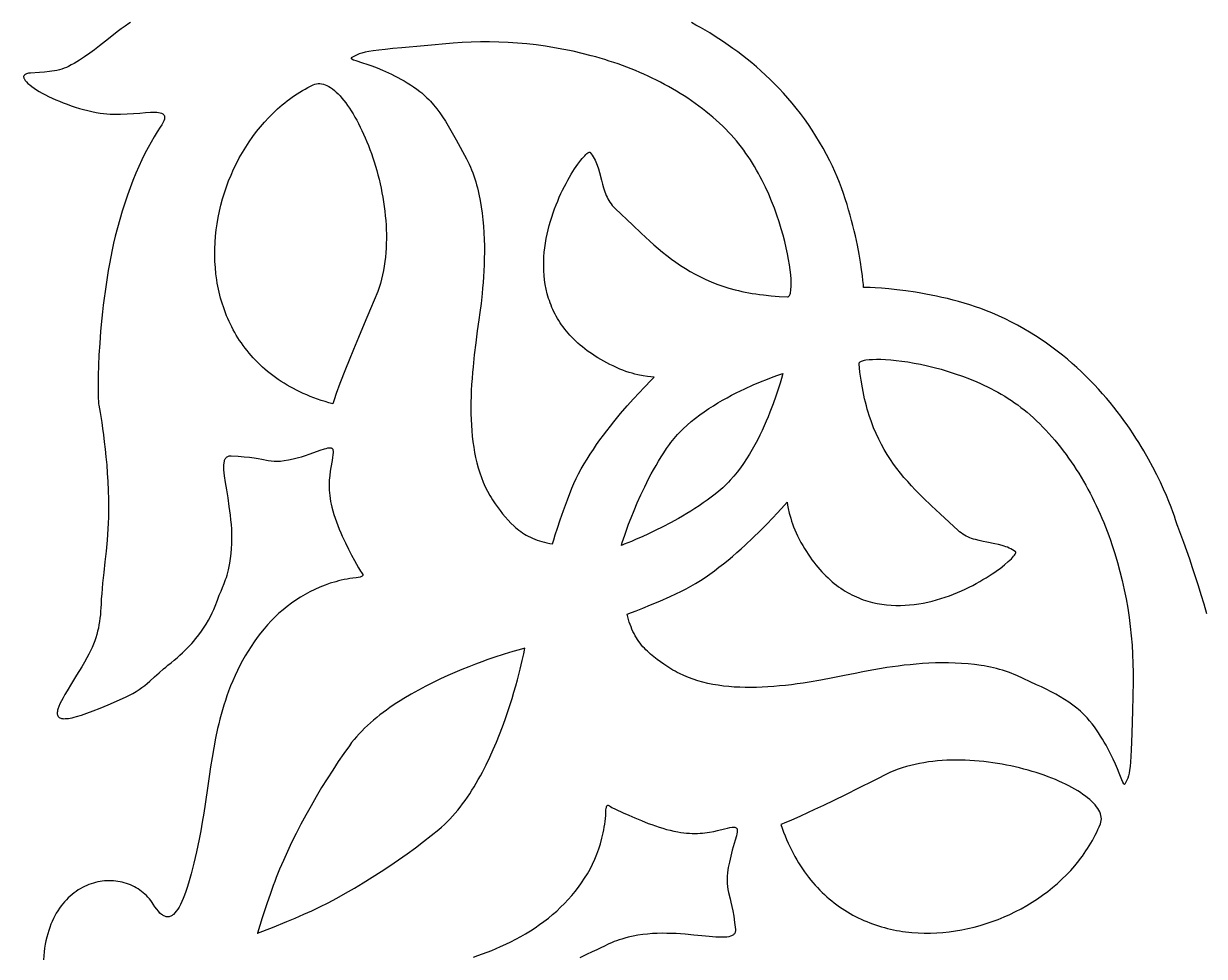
# Model space of a CAD drawing. Extents: x -592 to 638, y 287 to 852.
# Drawn here: x -540.4 to -464.8, y 349.4 to 409.1 of the extents above; entities that cross this region are included whole.
import ezdxf

# ---------------------------------------------------------------- set-up
doc = ezdxf.new("R2010")
doc.units = 0
doc.layers.add('COUCHE_1', color=18, linetype='CONTINUOUS')
doc.layers.add('LAYER_1', color=174, linetype='CONTINUOUS')

msp = doc.modelspace()

# ---------------------------------------------------------------- linework, layer by layer
at = {"layer": 'COUCHE_1'}
for points in [[(-519.374, 406.952), (-519.387, 406.938), (-519.388, 406.93), (-519.386, 406.922), (-519.369, 406.904), (-519.338, 406.885), (-519.236, 406.84), (-519.083, 406.785), (-518.645, 406.639), (-518.369, 406.546), (-518.06, 406.436), (-517.724, 406.31), (-517.365, 406.164), (-516.988, 405.998), (-516.794, 405.907), (-516.597, 405.81), (-516.398, 405.707), (-516.196, 405.598), (-515.994, 405.483), (-515.791, 405.361), (-515.588, 405.233), (-515.385, 405.098), (-515.184, 404.956), (-514.984, 404.807), (-514.866, 404.713), (-514.75, 404.615), (-514.637, 404.513), (-514.527, 404.407), (-514.418, 404.298), (-514.311, 404.185), (-514.105, 403.949), (-513.905, 403.701), (-513.713, 403.441), (-513.526, 403.172), (-513.345, 402.894), (-513.168, 402.608), (-512.996, 402.315), (-512.826, 402.018), (-512.659, 401.716), (-512.002, 400.489), (-511.914, 400.317), (-511.83, 400.143), (-511.749, 399.965), (-511.673, 399.783), (-511.602, 399.599), (-511.534, 399.412), (-511.469, 399.223), (-511.409, 399.031), (-511.352, 398.836), (-511.299, 398.64), (-511.25, 398.441), (-511.203, 398.241), (-511.121, 397.835), (-511.051, 397.424), (-510.993, 397.01), (-510.946, 396.593), (-510.909, 396.174), (-510.882, 395.756), (-510.865, 395.339), (-510.855, 394.925), (-510.854, 394.515), (-510.859, 394.111), (-510.87, 393.714), (-510.887, 393.324), (-510.908, 392.945), (-510.934, 392.576), (-510.963, 392.219), (-510.995, 391.876), (-511.064, 391.236), (-511.135, 390.666), (-511.202, 390.177), (-511.304, 389.485), (-511.407, 388.722), (-511.501, 387.955), (-511.58, 387.188), (-511.614, 386.806), (-511.644, 386.424), (-511.669, 386.044), (-511.689, 385.665), (-511.704, 385.288), (-511.712, 384.913), (-511.715, 384.541), (-511.712, 384.172), (-511.701, 383.807), (-511.684, 383.444), (-511.659, 383.086), (-511.626, 382.732), (-511.585, 382.383), (-511.536, 382.039), (-511.478, 381.7), (-511.411, 381.366), (-511.334, 381.039), (-511.248, 380.717), (-511.151, 380.403), (-511.044, 380.095), (-510.926, 379.795), (-510.797, 379.502), (-510.657, 379.217), (-510.504, 378.94), (-510.423, 378.805), (-510.339, 378.672), (-510.252, 378.541), (-510.162, 378.413), (-509.847, 377.985), (-509.684, 377.774), (-509.514, 377.567), (-509.337, 377.364), (-509.152, 377.169), (-508.956, 376.981), (-508.853, 376.89), (-508.748, 376.801), (-508.639, 376.716), (-508.527, 376.633), (-508.412, 376.553), (-508.292, 376.475), (-508.168, 376.402), (-508.04, 376.331), (-507.908, 376.264), (-507.771, 376.201), (-507.63, 376.141), (-507.483, 376.086), (-507.332, 376.035), (-507.175, 375.988), (-507.013, 375.946), (-506.845, 375.908), (-506.671, 375.875), (-506.491, 375.847), (-506.413, 376.114), (-506.316, 376.43), (-506.18, 376.855), (-506.006, 377.375), (-505.793, 377.981), (-505.541, 378.662), (-505.251, 379.406), (-505.121, 379.714), (-504.976, 380.025), (-504.819, 380.337), (-504.649, 380.65), (-504.469, 380.964), (-504.28, 381.276), (-504.082, 381.587), (-503.877, 381.896), (-503.666, 382.201), (-503.451, 382.503), (-503.232, 382.8), (-503.011, 383.091), (-502.789, 383.376), (-502.568, 383.654), (-502.13, 384.184), (-501.707, 384.677), (-501.31, 385.124), (-500.947, 385.521), (-500.628, 385.859), (-500.162, 386.338), (-499.99, 386.509), (-500.186, 386.529), (-500.408, 386.558), (-500.695, 386.605), (-501.03, 386.674), (-501.211, 386.717), (-501.399, 386.766), (-501.592, 386.822), (-501.788, 386.886), (-501.985, 386.958), (-502.182, 387.038), (-502.401, 387.134), (-502.613, 387.232), (-502.82, 387.333), (-503.021, 387.436), (-503.216, 387.54), (-503.405, 387.647), (-503.588, 387.756), (-503.766, 387.867), (-503.939, 387.98), (-504.106, 388.094), (-504.267, 388.211), (-504.423, 388.329), (-504.574, 388.448), (-504.72, 388.57), (-504.861, 388.693), (-504.996, 388.817), (-505.126, 388.944), (-505.252, 389.071), (-505.373, 389.2), (-505.488, 389.33), (-505.599, 389.462), (-505.706, 389.595), (-505.808, 389.729), (-505.905, 389.864), (-505.998, 390), (-506.086, 390.138), (-506.17, 390.276), (-506.25, 390.416), (-506.325, 390.556), (-506.397, 390.697), (-506.464, 390.839), (-506.527, 390.982), (-506.587, 391.125), (-506.642, 391.269), (-506.694, 391.414), (-506.742, 391.56), (-506.827, 391.852), (-506.897, 392.146), (-506.954, 392.441), (-506.998, 392.738), (-507.03, 393.034), (-507.049, 393.332), (-507.057, 393.628), (-507.054, 393.925), (-507.04, 394.22), (-507.017, 394.514), (-506.984, 394.806), (-506.943, 395.096), (-506.893, 395.383), (-506.835, 395.668), (-506.77, 395.949), (-506.699, 396.227), (-506.621, 396.5), (-506.537, 396.769), (-506.449, 397.033), (-506.356, 397.292), (-506.259, 397.545), (-506.158, 397.792), (-506.055, 398.033), (-505.949, 398.267), (-505.841, 398.494), (-505.732, 398.713), (-505.622, 398.924), (-505.512, 399.127), (-505.401, 399.321), (-505.292, 399.506), (-505.184, 399.681), (-505.078, 399.846), (-504.874, 400.146), (-504.683, 400.401), (-504.594, 400.511), (-504.51, 400.609), (-504.432, 400.694), (-504.36, 400.766), (-504.295, 400.825), (-504.236, 400.87), (-504.186, 400.901), (-504.143, 400.917), (-504.126, 400.919), (-504.11, 400.918), (-504.097, 400.913), (-504.086, 400.904), (-504.011, 400.813), (-503.942, 400.718), (-503.879, 400.62), (-503.82, 400.518), (-503.767, 400.413), (-503.717, 400.304), (-503.671, 400.194), (-503.629, 400.08), (-503.553, 399.847), (-503.484, 399.608), (-503.358, 399.118), (-503.294, 398.872), (-503.223, 398.628), (-503.143, 398.387), (-503.099, 398.269), (-503.051, 398.153), (-502.999, 398.039), (-502.942, 397.927), (-502.88, 397.818), (-502.814, 397.711), (-502.741, 397.608), (-502.662, 397.508), (-502.576, 397.411), (-502.484, 397.319), (-501.355, 396.245), (-500.809, 395.729), (-500.266, 395.23), (-499.994, 394.988), (-499.72, 394.752), (-499.443, 394.521), (-499.162, 394.297), (-498.877, 394.08), (-498.587, 393.869), (-498.29, 393.665), (-497.986, 393.469), (-497.675, 393.281), (-497.354, 393.102), (-497.024, 392.931), (-496.683, 392.769), (-496.33, 392.617), (-495.966, 392.474), (-495.588, 392.342), (-495.196, 392.22), (-494.788, 392.109), (-494.579, 392.057), (-494.366, 392.009), (-494.148, 391.963), (-493.926, 391.92), (-493.699, 391.88), (-493.469, 391.844), (-493.233, 391.81), (-492.993, 391.78), (-492.498, 391.728), (-491.982, 391.689), (-491.446, 391.664), (-491.413, 391.668), (-491.382, 391.682), (-491.353, 391.706), (-491.328, 391.739), (-491.304, 391.781), (-491.283, 391.833), (-491.265, 391.894), (-491.249, 391.963), (-491.236, 392.04), (-491.226, 392.126), (-491.213, 392.321), (-491.211, 392.546), (-491.221, 392.798), (-491.241, 393.077), (-491.273, 393.38), (-491.318, 393.705), (-491.374, 394.051), (-491.442, 394.416), (-491.523, 394.797), (-491.617, 395.193), (-491.724, 395.602), (-491.844, 396.022), (-491.978, 396.451), (-492.125, 396.888), (-492.286, 397.33), (-492.461, 397.776), (-492.651, 398.223), (-492.855, 398.671), (-493.074, 399.116), (-493.19, 399.338), (-493.309, 399.558), (-493.432, 399.777), (-493.558, 399.994), (-493.689, 400.21), (-493.824, 400.423), (-493.962, 400.634), (-494.104, 400.842), (-494.251, 401.047), (-494.401, 401.25), (-494.556, 401.449), (-494.715, 401.644), (-494.877, 401.836), (-495.044, 402.024), (-495.215, 402.208), (-495.391, 402.387), (-495.593, 402.585), (-495.8, 402.78), (-496.011, 402.97), (-496.225, 403.158), (-496.444, 403.341), (-496.666, 403.521), (-496.891, 403.697), (-497.12, 403.87), (-497.352, 404.039), (-497.587, 404.204), (-497.826, 404.366), (-498.068, 404.524), (-498.313, 404.678), (-498.561, 404.829), (-498.811, 404.976), (-499.065, 405.12), (-499.321, 405.26), (-499.58, 405.396), (-499.841, 405.529), (-500.105, 405.658), (-500.371, 405.784), (-500.639, 405.906), (-500.91, 406.025), (-501.183, 406.139), (-501.457, 406.251), (-501.734, 406.359), (-502.013, 406.463), (-502.293, 406.564), (-502.575, 406.661), (-502.859, 406.755), (-503.144, 406.845), (-503.43, 406.932), (-503.718, 407.015), (-504.007, 407.095), (-504.589, 407.243), (-505.175, 407.378), (-505.764, 407.5), (-506.356, 407.607), (-506.949, 407.7), (-507.545, 407.78), (-508.14, 407.846), (-508.736, 407.899), (-509.331, 407.938), (-509.925, 407.963), (-510.517, 407.975), (-511.106, 407.973), (-511.691, 407.958), (-512.273, 407.93), (-512.849, 407.888), (-514.715, 407.73), (-516.144, 407.603), (-516.716, 407.548), (-517.205, 407.498), (-517.619, 407.45), (-517.966, 407.404), (-518.255, 407.359), (-518.495, 407.313), (-518.694, 407.265), (-518.861, 407.213), (-519.004, 407.158), (-519.131, 407.096), (-519.251, 407.028)], [(-520.554, 384.813), (-520.807, 384.883), (-521.055, 384.956), (-521.298, 385.033), (-521.537, 385.115), (-521.771, 385.199), (-522.001, 385.288), (-522.225, 385.381), (-522.446, 385.477), (-522.661, 385.576), (-522.873, 385.679), (-523.079, 385.786), (-523.281, 385.895), (-523.479, 386.008), (-523.672, 386.125), (-523.861, 386.244), (-524.045, 386.367), (-524.225, 386.493), (-524.401, 386.621), (-524.572, 386.753), (-524.739, 386.887), (-524.901, 387.025), (-525.06, 387.165), (-525.213, 387.308), (-525.363, 387.453), (-525.509, 387.601), (-525.65, 387.752), (-525.787, 387.905), (-525.92, 388.06), (-526.049, 388.218), (-526.173, 388.377), (-526.294, 388.54), (-526.41, 388.704), (-526.523, 388.87), (-526.631, 389.039), (-526.736, 389.209), (-526.836, 389.381), (-526.932, 389.555), (-527.025, 389.731), (-527.113, 389.909), (-527.198, 390.088), (-527.279, 390.269), (-527.355, 390.452), (-527.428, 390.636), (-527.498, 390.821), (-527.563, 391.008), (-527.625, 391.196), (-527.682, 391.385), (-527.736, 391.575), (-527.787, 391.767), (-527.833, 391.959), (-527.876, 392.153), (-527.916, 392.347), (-527.951, 392.543), (-527.983, 392.739), (-528.037, 393.133), (-528.076, 393.53), (-528.101, 393.929), (-528.112, 394.33), (-528.11, 394.732), (-528.094, 395.134), (-528.064, 395.536), (-528.022, 395.938), (-527.966, 396.339), (-527.897, 396.738), (-527.816, 397.136), (-527.723, 397.532), (-527.617, 397.924), (-527.498, 398.313), (-527.368, 398.699), (-527.226, 399.08), (-527.072, 399.456), (-526.907, 399.827), (-526.731, 400.192), (-526.543, 400.552), (-526.344, 400.904), (-526.135, 401.249), (-525.914, 401.586), (-525.684, 401.916), (-525.443, 402.236), (-525.192, 402.547), (-524.931, 402.849), (-524.66, 403.141), (-524.379, 403.422), (-524.089, 403.692), (-523.94, 403.822), (-523.79, 403.95), (-523.636, 404.075), (-523.481, 404.196), (-523.323, 404.314), (-523.164, 404.43), (-523.002, 404.542), (-522.837, 404.65), (-522.671, 404.755), (-522.503, 404.857), (-522.332, 404.956), (-522.159, 405.05), (-521.984, 405.141), (-521.808, 405.229), (-521.706, 405.27), (-521.601, 405.298), (-521.494, 405.311), (-521.385, 405.312), (-521.274, 405.299), (-521.161, 405.273), (-521.046, 405.235), (-520.93, 405.185), (-520.813, 405.123), (-520.695, 405.049), (-520.576, 404.964), (-520.456, 404.868), (-520.335, 404.761), (-520.214, 404.644), (-520.093, 404.516), (-519.972, 404.379), (-519.851, 404.232), (-519.731, 404.076), (-519.611, 403.911), (-519.492, 403.737), (-519.373, 403.555), (-519.256, 403.365), (-519.14, 403.167), (-519.025, 402.962), (-518.912, 402.749), (-518.801, 402.53), (-518.692, 402.304), (-518.585, 402.071), (-518.48, 401.833), (-518.377, 401.589), (-518.278, 401.339), (-518.181, 401.084), (-518.087, 400.825), (-517.997, 400.561), (-517.91, 400.293), (-517.826, 400.02), (-517.747, 399.744), (-517.671, 399.465), (-517.599, 399.183), (-517.532, 398.898), (-517.469, 398.61), (-517.411, 398.32), (-517.357, 398.029), (-517.309, 397.735), (-517.266, 397.441), (-517.228, 397.145), (-517.196, 396.849), (-517.17, 396.552), (-517.149, 396.256), (-517.135, 395.959), (-517.126, 395.663), (-517.125, 395.367), (-517.13, 395.073), (-517.141, 394.78), (-517.16, 394.489), (-517.186, 394.2), (-517.219, 393.912), (-517.26, 393.628), (-517.309, 393.346), (-517.365, 393.067), (-517.43, 392.792), (-517.503, 392.521), (-517.584, 392.253), (-517.674, 391.99), (-518.142, 390.899), (-518.556, 389.921), (-518.921, 389.05), (-519.239, 388.281), (-519.513, 387.608), (-519.746, 387.024), (-520.105, 386.102), (-520.339, 385.467), (-520.476, 385.072), (-520.539, 384.87)], [(-469.848, 360.461), (-469.862, 360.446), (-469.869, 360.445), (-469.878, 360.447), (-469.896, 360.463), (-469.918, 360.492), (-469.969, 360.592), (-470.034, 360.741), (-470.206, 361.169), (-470.317, 361.438), (-470.446, 361.739), (-470.593, 362.066), (-470.761, 362.415), (-470.951, 362.781), (-471.054, 362.969), (-471.164, 363.16), (-471.279, 363.352), (-471.4, 363.546), (-471.528, 363.741), (-471.662, 363.936), (-471.803, 364.13), (-471.95, 364.324), (-472.105, 364.516), (-472.267, 364.706), (-472.368, 364.818), (-472.473, 364.927), (-472.582, 365.034), (-472.694, 365.138), (-472.81, 365.239), (-472.93, 365.338), (-473.178, 365.53), (-473.438, 365.713), (-473.709, 365.889), (-473.99, 366.058), (-474.279, 366.221), (-474.575, 366.38), (-474.878, 366.534), (-475.186, 366.684), (-475.498, 366.831), (-476.764, 367.409), (-476.941, 367.487), (-477.12, 367.56), (-477.303, 367.629), (-477.489, 367.693), (-477.677, 367.753), (-477.868, 367.809), (-478.061, 367.861), (-478.257, 367.91), (-478.454, 367.954), (-478.654, 367.994), (-478.855, 368.031), (-479.058, 368.065), (-479.468, 368.122), (-479.882, 368.166), (-480.3, 368.197), (-480.719, 368.218), (-481.139, 368.228), (-481.558, 368.228), (-481.975, 368.22), (-482.389, 368.203), (-482.798, 368.179), (-483.201, 368.148), (-483.597, 368.112), (-483.984, 368.07), (-484.362, 368.025), (-484.729, 367.976), (-485.083, 367.924), (-485.423, 367.871), (-486.058, 367.762), (-486.622, 367.655), (-487.106, 367.557), (-487.79, 367.412), (-488.545, 367.26), (-489.304, 367.119), (-490.065, 366.991), (-490.444, 366.933), (-490.823, 366.879), (-491.201, 366.83), (-491.578, 366.786), (-491.953, 366.748), (-492.327, 366.715), (-492.698, 366.689), (-493.066, 366.669), (-493.432, 366.657), (-493.794, 366.651), (-494.153, 366.653), (-494.509, 366.664), (-494.86, 366.682), (-495.207, 366.71), (-495.549, 366.746), (-495.886, 366.792), (-496.218, 366.848), (-496.544, 366.914), (-496.864, 366.991), (-497.178, 367.078), (-497.485, 367.177), (-497.785, 367.287), (-498.078, 367.409), (-498.364, 367.544), (-498.504, 367.616), (-498.642, 367.692), (-498.778, 367.77), (-498.912, 367.852), (-499.359, 368.139), (-499.58, 368.289), (-499.798, 368.445), (-500.01, 368.609), (-500.218, 368.782), (-500.418, 368.966), (-500.515, 369.062), (-500.609, 369.161), (-500.702, 369.264), (-500.792, 369.371), (-500.879, 369.482), (-500.964, 369.596), (-501.045, 369.715), (-501.124, 369.838), (-501.199, 369.966), (-501.271, 370.098), (-501.339, 370.236), (-501.403, 370.378), (-501.464, 370.526), (-501.521, 370.68), (-501.573, 370.839), (-501.621, 371.005), (-501.665, 371.176), (-501.704, 371.354), (-501.443, 371.448), (-501.133, 371.565), (-500.719, 371.728), (-500.21, 371.935), (-499.619, 372.186), (-498.955, 372.479), (-498.231, 372.816), (-497.931, 372.965), (-497.631, 373.129), (-497.329, 373.306), (-497.027, 373.495), (-496.726, 373.695), (-496.426, 373.904), (-496.128, 374.121), (-495.833, 374.345), (-495.541, 374.574), (-495.254, 374.808), (-494.971, 375.045), (-494.695, 375.284), (-494.424, 375.523), (-494.161, 375.762), (-493.659, 376.233), (-493.195, 376.686), (-492.773, 377.111), (-492.4, 377.498), (-492.082, 377.837), (-491.634, 378.332), (-491.474, 378.515), (-491.442, 378.321), (-491.399, 378.101), (-491.334, 377.818), (-491.244, 377.488), (-491.19, 377.309), (-491.129, 377.125), (-491.06, 376.936), (-490.984, 376.744), (-490.9, 376.552), (-490.808, 376.361), (-490.698, 376.149), (-490.587, 375.943), (-490.473, 375.743), (-490.358, 375.549), (-490.241, 375.361), (-490.123, 375.179), (-490.002, 375.002), (-489.88, 374.832), (-489.757, 374.667), (-489.632, 374.508), (-489.506, 374.354), (-489.378, 374.205), (-489.249, 374.062), (-489.119, 373.925), (-488.987, 373.792), (-488.854, 373.665), (-488.72, 373.543), (-488.585, 373.425), (-488.449, 373.313), (-488.311, 373.206), (-488.173, 373.103), (-488.034, 373.005), (-487.894, 372.912), (-487.752, 372.824), (-487.611, 372.74), (-487.468, 372.66), (-487.324, 372.585), (-487.18, 372.514), (-487.035, 372.448), (-486.89, 372.386), (-486.744, 372.327), (-486.598, 372.273), (-486.451, 372.223), (-486.303, 372.177), (-486.156, 372.134), (-486.007, 372.096), (-485.71, 372.029), (-485.413, 371.977), (-485.114, 371.939), (-484.816, 371.914), (-484.517, 371.901), (-484.22, 371.901), (-483.923, 371.912), (-483.627, 371.933), (-483.334, 371.966), (-483.042, 372.008), (-482.752, 372.059), (-482.465, 372.119), (-482.182, 372.187), (-481.901, 372.262), (-481.625, 372.345), (-481.352, 372.434), (-481.084, 372.528), (-480.821, 372.629), (-480.563, 372.734), (-480.311, 372.843), (-480.064, 372.956), (-479.824, 373.072), (-479.59, 373.19), (-479.364, 373.311), (-479.144, 373.432), (-478.932, 373.555), (-478.729, 373.678), (-478.533, 373.801), (-478.347, 373.923), (-478.169, 374.044), (-478.001, 374.163), (-477.842, 374.279), (-477.556, 374.502), (-477.314, 374.709), (-477.209, 374.804), (-477.117, 374.894), (-477.037, 374.977), (-476.97, 375.054), (-476.915, 375.123), (-476.874, 375.184), (-476.847, 375.236), (-476.833, 375.279), (-476.832, 375.297), (-476.834, 375.313), (-476.84, 375.326), (-476.85, 375.336), (-476.945, 375.405), (-477.044, 375.468), (-477.146, 375.525), (-477.252, 375.577), (-477.36, 375.624), (-477.471, 375.666), (-477.585, 375.705), (-477.7, 375.74), (-477.938, 375.802), (-478.181, 375.855), (-478.677, 375.95), (-478.927, 375.999), (-479.176, 376.054), (-479.421, 376.118), (-479.541, 376.155), (-479.66, 376.196), (-479.778, 376.241), (-479.893, 376.29), (-480.006, 376.345), (-480.116, 376.405), (-480.224, 376.471), (-480.329, 376.543), (-480.43, 376.622), (-480.528, 376.709), (-481.672, 377.768), (-482.221, 378.28), (-482.753, 378.79), (-483.012, 379.047), (-483.265, 379.305), (-483.512, 379.567), (-483.754, 379.833), (-483.989, 380.104), (-484.218, 380.38), (-484.44, 380.664), (-484.654, 380.954), (-484.862, 381.254), (-485.061, 381.562), (-485.252, 381.881), (-485.435, 382.211), (-485.61, 382.553), (-485.775, 382.908), (-485.931, 383.277), (-486.078, 383.661), (-486.214, 384.06), (-486.279, 384.266), (-486.341, 384.476), (-486.4, 384.69), (-486.457, 384.909), (-486.511, 385.132), (-486.562, 385.36), (-486.611, 385.593), (-486.656, 385.831), (-486.739, 386.322), (-486.81, 386.834), (-486.869, 387.368), (-486.867, 387.401), (-486.856, 387.433), (-486.834, 387.462), (-486.802, 387.49), (-486.761, 387.516), (-486.711, 387.54), (-486.651, 387.562), (-486.583, 387.583), (-486.507, 387.6), (-486.422, 387.616), (-486.228, 387.641), (-486.004, 387.657), (-485.751, 387.664), (-485.472, 387.661), (-485.167, 387.648), (-484.84, 387.625), (-484.491, 387.59), (-484.123, 387.545), (-483.738, 387.488), (-483.337, 387.42), (-482.922, 387.339), (-482.495, 387.245), (-482.058, 387.139), (-481.613, 387.02), (-481.162, 386.887), (-480.705, 386.74), (-480.247, 386.579), (-479.787, 386.403), (-479.329, 386.213), (-479.1, 386.112), (-478.873, 386.007), (-478.647, 385.898), (-478.422, 385.785), (-478.199, 385.669), (-477.977, 385.548), (-477.758, 385.423), (-477.541, 385.294), (-477.327, 385.161), (-477.116, 385.023), (-476.907, 384.882), (-476.702, 384.736), (-476.5, 384.585), (-476.302, 384.43), (-476.108, 384.271), (-475.919, 384.108), (-475.708, 383.918), (-475.501, 383.724), (-475.297, 383.525), (-475.096, 383.323), (-474.899, 383.117), (-474.706, 382.907), (-474.516, 382.693), (-474.329, 382.476), (-474.146, 382.255), (-473.966, 382.03), (-473.789, 381.802), (-473.616, 381.571), (-473.447, 381.336), (-473.281, 381.098), (-473.118, 380.857), (-472.959, 380.613), (-472.803, 380.367), (-472.65, 380.117), (-472.501, 379.865), (-472.356, 379.61), (-472.214, 379.352), (-472.075, 379.092), (-471.94, 378.829), (-471.808, 378.564), (-471.679, 378.297), (-471.554, 378.028), (-471.432, 377.756), (-471.314, 377.483), (-471.199, 377.208), (-471.088, 376.931), (-470.98, 376.652), (-470.875, 376.371), (-470.774, 376.089), (-470.676, 375.806), (-470.491, 375.235), (-470.319, 374.659), (-470.161, 374.078), (-470.017, 373.494), (-469.886, 372.908), (-469.769, 372.319), (-469.665, 371.728), (-469.575, 371.137), (-469.499, 370.546), (-469.436, 369.955), (-469.387, 369.365), (-469.351, 368.777), (-469.329, 368.192), (-469.321, 367.61), (-469.326, 367.031), (-469.366, 365.16), (-469.402, 363.725), (-469.421, 363.151), (-469.44, 362.66), (-469.462, 362.244), (-469.486, 361.894), (-469.513, 361.603), (-469.544, 361.36), (-469.579, 361.159), (-469.62, 360.989), (-469.666, 360.843), (-469.72, 360.712), (-469.78, 360.588)], [(-502.083, 375.746), (-502.083, 375.747), (-502.084, 375.746), (-502.083, 375.748), (-502.025, 375.934), (-501.869, 376.403), (-501.755, 376.726), (-501.618, 377.1), (-501.457, 377.519), (-501.273, 377.975), (-501.067, 378.463), (-500.838, 378.975), (-500.587, 379.506), (-500.453, 379.776), (-500.314, 380.048), (-500.169, 380.321), (-500.019, 380.595), (-499.864, 380.869), (-499.703, 381.141), (-499.537, 381.411), (-499.366, 381.679), (-499.19, 381.943), (-499.008, 382.202), (-498.91, 382.335), (-498.809, 382.466), (-498.703, 382.595), (-498.594, 382.722), (-498.481, 382.847), (-498.365, 382.971), (-498.123, 383.212), (-497.87, 383.446), (-497.608, 383.672), (-497.336, 383.891), (-497.058, 384.102), (-496.774, 384.305), (-496.485, 384.5), (-496.193, 384.688), (-495.899, 384.868), (-495.605, 385.04), (-495.312, 385.204), (-495.022, 385.36), (-494.735, 385.508), (-494.453, 385.648), (-494.177, 385.78), (-493.65, 386.019), (-493.166, 386.226), (-492.734, 386.399), (-492.366, 386.538), (-492.073, 386.644), (-491.753, 386.752), (-491.752, 386.753), (-491.752, 386.752), (-491.751, 386.752), (-491.752, 386.751), (-491.84, 386.425), (-491.926, 386.126), (-492.043, 385.749), (-492.188, 385.308), (-492.364, 384.811), (-492.569, 384.27), (-492.683, 383.987), (-492.805, 383.697), (-492.935, 383.401), (-493.072, 383.101), (-493.218, 382.798), (-493.371, 382.494), (-493.532, 382.19), (-493.7, 381.886), (-493.877, 381.586), (-494.062, 381.289), (-494.255, 380.998), (-494.456, 380.714), (-494.665, 380.437), (-494.882, 380.17), (-495.108, 379.914), (-495.224, 379.79), (-495.342, 379.669), (-495.462, 379.552), (-495.584, 379.439), (-495.708, 379.329), (-495.834, 379.223), (-496.082, 379.025), (-496.334, 378.833), (-496.59, 378.645), (-496.85, 378.462), (-497.111, 378.285), (-497.374, 378.113), (-497.638, 377.946), (-497.902, 377.784), (-498.165, 377.628), (-498.426, 377.477), (-498.939, 377.193), (-499.436, 376.932), (-499.91, 376.696), (-500.354, 376.483), (-500.761, 376.297), (-501.126, 376.136), (-501.442, 376.002), (-501.9, 375.817), (-502.082, 375.747)], [(-508.258, 369.168), (-508.259, 369.169), (-508.617, 369.072), (-509.036, 368.95), (-509.589, 368.78), (-510.255, 368.561), (-510.625, 368.433), (-511.016, 368.293), (-511.425, 368.141), (-511.851, 367.977), (-512.291, 367.8), (-512.742, 367.611), (-513.202, 367.41), (-513.668, 367.197), (-514.138, 366.972), (-514.61, 366.734), (-515.08, 366.484), (-515.548, 366.222), (-516.009, 365.948), (-516.237, 365.806), (-516.463, 365.661), (-516.685, 365.513), (-516.905, 365.362), (-517.122, 365.208), (-517.334, 365.051), (-517.543, 364.891), (-517.748, 364.728), (-517.948, 364.561), (-518.143, 364.392), (-518.334, 364.22), (-518.518, 364.044), (-518.697, 363.866), (-518.87, 363.684), (-519.037, 363.5), (-519.197, 363.312), (-519.35, 363.121), (-519.496, 362.927), (-519.851, 362.427), (-520.209, 361.905), (-520.565, 361.365), (-520.92, 360.808), (-521.27, 360.239), (-521.615, 359.661), (-521.952, 359.075), (-522.28, 358.485), (-522.597, 357.894), (-522.902, 357.305), (-523.192, 356.721), (-523.466, 356.145), (-523.723, 355.579), (-523.96, 355.027), (-524.175, 354.491), (-524.275, 354.231), (-524.368, 353.975), (-524.57, 353.401), (-524.758, 352.856), (-525.075, 351.903), (-525.388, 350.921), (-525.39, 350.92), (-525.389, 350.92), (-525.389, 350.919), (-525.388, 350.92), (-524.428, 351.295), (-523.496, 351.672), (-522.964, 351.893), (-522.404, 352.131), (-522.155, 352.241), (-521.901, 352.356), (-521.38, 352.605), (-520.844, 352.877), (-520.296, 353.168), (-519.738, 353.478), (-519.173, 353.805), (-518.605, 354.146), (-518.035, 354.5), (-517.467, 354.865), (-516.904, 355.238), (-516.348, 355.619), (-515.802, 356.004), (-515.269, 356.393), (-514.752, 356.783), (-514.254, 357.173), (-513.777, 357.559), (-513.593, 357.717), (-513.412, 357.882), (-513.235, 358.053), (-513.061, 358.231), (-512.891, 358.415), (-512.724, 358.605), (-512.561, 358.801), (-512.401, 359.001), (-512.244, 359.207), (-512.091, 359.417), (-511.941, 359.632), (-511.794, 359.85), (-511.651, 360.073), (-511.511, 360.298), (-511.374, 360.527), (-511.241, 360.759), (-511.11, 360.993), (-510.983, 361.229), (-510.739, 361.707), (-510.507, 362.19), (-510.287, 362.676), (-510.08, 363.162), (-509.884, 363.645), (-509.701, 364.124), (-509.529, 364.595), (-509.369, 365.057), (-509.221, 365.507), (-509.084, 365.943), (-508.958, 366.361), (-508.843, 366.76), (-508.738, 367.137), (-508.562, 367.816), (-508.427, 368.378), (-508.332, 368.804), (-508.257, 369.168)], [(-491.868, 357.885), (-491.783, 357.637), (-491.694, 357.394), (-491.602, 357.156), (-491.506, 356.923), (-491.406, 356.695), (-491.303, 356.471), (-491.197, 356.253), (-491.087, 356.039), (-490.974, 355.83), (-490.858, 355.626), (-490.738, 355.426), (-490.616, 355.231), (-490.491, 355.041), (-490.362, 354.856), (-490.231, 354.675), (-490.097, 354.499), (-489.96, 354.327), (-489.821, 354.16), (-489.679, 353.998), (-489.534, 353.84), (-489.387, 353.686), (-489.237, 353.537), (-489.085, 353.392), (-488.93, 353.252), (-488.773, 353.116), (-488.614, 352.985), (-488.453, 352.858), (-488.289, 352.735), (-488.124, 352.616), (-487.956, 352.502), (-487.787, 352.392), (-487.616, 352.286), (-487.442, 352.184), (-487.268, 352.087), (-487.091, 351.993), (-486.913, 351.904), (-486.733, 351.819), (-486.551, 351.738), (-486.368, 351.661), (-486.184, 351.588), (-485.999, 351.518), (-485.812, 351.453), (-485.624, 351.392), (-485.434, 351.335), (-485.244, 351.281), (-485.052, 351.232), (-484.86, 351.186), (-484.666, 351.144), (-484.472, 351.106), (-484.277, 351.072), (-484.081, 351.041), (-483.885, 351.014), (-483.687, 350.991), (-483.49, 350.971), (-483.092, 350.943), (-482.694, 350.929), (-482.294, 350.929), (-481.893, 350.943), (-481.493, 350.971), (-481.092, 351.012), (-480.693, 351.067), (-480.294, 351.135), (-479.898, 351.216), (-479.503, 351.309), (-479.111, 351.415), (-478.723, 351.534), (-478.338, 351.664), (-477.957, 351.807), (-477.58, 351.961), (-477.209, 352.127), (-476.843, 352.304), (-476.483, 352.493), (-476.13, 352.692), (-475.783, 352.902), (-475.444, 353.122), (-475.113, 353.353), (-474.79, 353.594), (-474.476, 353.845), (-474.171, 354.106), (-473.877, 354.376), (-473.592, 354.656), (-473.318, 354.945), (-473.055, 355.243), (-472.804, 355.549), (-472.683, 355.706), (-472.565, 355.864), (-472.451, 356.025), (-472.339, 356.188), (-472.231, 356.352), (-472.126, 356.519), (-472.025, 356.688), (-471.927, 356.859), (-471.832, 357.031), (-471.741, 357.206), (-471.654, 357.382), (-471.57, 357.561), (-471.49, 357.741), (-471.414, 357.923), (-471.379, 358.027), (-471.359, 358.134), (-471.352, 358.241), (-471.358, 358.35), (-471.378, 358.46), (-471.411, 358.571), (-471.456, 358.683), (-471.513, 358.796), (-471.583, 358.909), (-471.664, 359.022), (-471.756, 359.136), (-471.86, 359.249), (-471.974, 359.363), (-472.099, 359.476), (-472.234, 359.589), (-472.378, 359.701), (-472.532, 359.812), (-472.696, 359.923), (-472.868, 360.032), (-473.049, 360.14), (-473.238, 360.247), (-473.435, 360.352), (-473.64, 360.455), (-473.852, 360.557), (-474.072, 360.656), (-474.298, 360.753), (-474.53, 360.848), (-474.769, 360.94), (-475.014, 361.03), (-475.264, 361.116), (-475.519, 361.2), (-475.779, 361.281), (-476.044, 361.358), (-476.314, 361.431), (-476.587, 361.501), (-476.864, 361.567), (-477.144, 361.63), (-477.428, 361.688), (-477.714, 361.741), (-478.003, 361.79), (-478.294, 361.835), (-478.587, 361.875), (-478.881, 361.91), (-479.177, 361.939), (-479.473, 361.964), (-479.771, 361.983), (-480.069, 361.996), (-480.366, 362.004), (-480.664, 362.006), (-480.961, 362.001), (-481.257, 361.991), (-481.552, 361.974), (-481.845, 361.95), (-482.137, 361.92), (-482.426, 361.883), (-482.713, 361.839), (-482.998, 361.787), (-483.279, 361.729), (-483.557, 361.662), (-483.832, 361.589), (-484.103, 361.507), (-484.369, 361.417), (-484.631, 361.319), (-484.888, 361.213), (-485.947, 360.677), (-486.897, 360.201), (-487.743, 359.782), (-488.49, 359.417), (-489.145, 359.101), (-489.713, 358.831), (-490.611, 358.415), (-491.23, 358.14), (-491.615, 357.98), (-491.813, 357.904)]]:
    msp.add_lwpolyline(points, close=True, dxfattribs=at)
at = {"layer": 'LAYER_1'}
for points in [[(-533.504, 409.217), (-533.616, 409.148), (-533.851, 408.991), (-534.098, 408.812), (-534.357, 408.615), (-534.906, 408.181), (-535.495, 407.716), (-535.804, 407.48), (-536.122, 407.247), (-536.448, 407.02), (-536.782, 406.802), (-536.952, 406.698), (-537.124, 406.598), (-537.297, 406.501), (-537.473, 406.409), (-537.613, 406.344), (-537.759, 406.286), (-537.909, 406.237), (-538.063, 406.194), (-538.22, 406.157), (-538.379, 406.126), (-538.539, 406.1), (-538.7, 406.079), (-539.02, 406.046), (-539.331, 406.023), (-539.907, 405.984), (-540.048, 405.966), (-540.108, 405.953), (-540.161, 405.937), (-540.207, 405.919), (-540.247, 405.899), (-540.28, 405.876), (-540.306, 405.852), (-540.326, 405.825), (-540.341, 405.796), (-540.349, 405.765), (-540.351, 405.733), (-540.347, 405.698), (-540.338, 405.662), (-540.323, 405.625), (-540.303, 405.585), (-540.247, 405.503), (-540.171, 405.415), (-540.076, 405.322), (-539.963, 405.225), (-539.832, 405.125), (-539.686, 405.022), (-539.525, 404.918), (-539.349, 404.811), (-539.16, 404.704), (-538.96, 404.596), (-538.748, 404.489), (-538.527, 404.383), (-538.296, 404.279), (-538.057, 404.177), (-537.812, 404.077), (-537.56, 403.982), (-537.304, 403.89), (-537.043, 403.803), (-536.78, 403.721), (-536.514, 403.646), (-536.248, 403.577), (-535.981, 403.516), (-535.716, 403.462), (-535.453, 403.417), (-535.237, 403.388), (-535.019, 403.367), (-534.8, 403.353), (-534.581, 403.345), (-534.363, 403.344), (-534.146, 403.347), (-533.72, 403.365), (-533.309, 403.393), (-532.919, 403.425), (-532.558, 403.453), (-532.231, 403.473), (-532.082, 403.477), (-531.944, 403.476), (-531.818, 403.47), (-531.705, 403.457), (-531.604, 403.438), (-531.518, 403.41), (-531.48, 403.393), (-531.447, 403.374), (-531.417, 403.352), (-531.391, 403.328), (-531.369, 403.301), (-531.351, 403.271), (-531.338, 403.239), (-531.329, 403.204), (-531.325, 403.165), (-531.325, 403.124), (-531.33, 403.08), (-531.34, 403.032), (-531.374, 402.926), (-531.428, 402.806), (-531.504, 402.67), (-531.602, 402.519), (-531.795, 402.225), (-531.991, 401.908), (-532.188, 401.569), (-532.385, 401.208), (-532.582, 400.827), (-532.777, 400.426), (-532.971, 400.006), (-533.162, 399.568), (-533.349, 399.113), (-533.531, 398.642), (-533.709, 398.157), (-533.88, 397.656), (-534.044, 397.143), (-534.201, 396.617), (-534.349, 396.08), (-534.487, 395.532), (-534.588, 395.099), (-534.683, 394.661), (-534.773, 394.22), (-534.857, 393.778), (-534.935, 393.334), (-535.008, 392.89), (-535.076, 392.447), (-535.139, 392.006), (-535.197, 391.568), (-535.251, 391.135), (-535.299, 390.706), (-535.344, 390.284), (-535.42, 389.463), (-535.48, 388.678), (-535.526, 387.939), (-535.559, 387.254), (-535.579, 386.631), (-535.588, 386.078), (-535.588, 385.603), (-535.579, 385.216), (-535.563, 384.923), (-535.552, 384.815), (-535.54, 384.734), (-535.456, 384.256), (-535.352, 383.611), (-535.297, 383.234), (-535.24, 382.823), (-535.185, 382.382), (-535.131, 381.915), (-535.08, 381.423), (-535.034, 380.91), (-534.993, 380.378), (-534.96, 379.831), (-534.935, 379.272), (-534.919, 378.703), (-534.915, 378.127), (-534.923, 377.548), (-534.935, 377.178), (-534.954, 376.812), (-534.978, 376.449), (-535.007, 376.091), (-535.074, 375.383), (-535.148, 374.688), (-535.224, 374.003), (-535.295, 373.326), (-535.354, 372.656), (-535.376, 372.324), (-535.393, 371.992), (-535.405, 371.757), (-535.42, 371.529), (-535.439, 371.306), (-535.463, 371.088), (-535.492, 370.874), (-535.526, 370.663), (-535.566, 370.455), (-535.613, 370.248), (-535.668, 370.042), (-535.73, 369.836), (-535.8, 369.629), (-535.88, 369.42), (-535.969, 369.209), (-536.068, 368.994), (-536.177, 368.776), (-536.298, 368.552), (-536.461, 368.265), (-536.627, 367.982), (-536.959, 367.434), (-537.279, 366.914), (-537.573, 366.43), (-537.705, 366.204), (-537.826, 365.99), (-537.933, 365.788), (-538.024, 365.599), (-538.098, 365.425), (-538.152, 365.267), (-538.172, 365.193), (-538.186, 365.124), (-538.194, 365.059), (-538.197, 364.999), (-538.193, 364.943), (-538.183, 364.891), (-538.166, 364.845), (-538.143, 364.803), (-538.112, 364.766), (-538.074, 364.734), (-538.029, 364.707), (-537.976, 364.686), (-537.915, 364.67), (-537.845, 364.66), (-537.768, 364.655), (-537.681, 364.656), (-537.586, 364.662), (-537.482, 364.675), (-537.368, 364.694), (-537.245, 364.719), (-537.112, 364.75), (-536.97, 364.787), (-536.653, 364.882), (-536.294, 365.004), (-535.89, 365.154), (-535.44, 365.333), (-534.942, 365.541), (-534.394, 365.78), (-533.794, 366.05), (-533.569, 366.16), (-533.355, 366.275), (-533.153, 366.396), (-532.96, 366.522), (-532.776, 366.651), (-532.6, 366.783), (-532.432, 366.917), (-532.27, 367.053), (-531.963, 367.323), (-531.673, 367.588), (-531.392, 367.839), (-531.253, 367.958), (-531.114, 368.071), (-530.91, 368.235), (-530.715, 368.396), (-530.529, 368.556), (-530.352, 368.714), (-530.184, 368.87), (-530.024, 369.024), (-529.872, 369.177), (-529.728, 369.327), (-529.591, 369.475), (-529.462, 369.621), (-529.34, 369.764), (-529.224, 369.906), (-529.013, 370.183), (-528.825, 370.451), (-528.659, 370.71), (-528.513, 370.959), (-528.385, 371.199), (-528.273, 371.428), (-528.175, 371.648), (-528.088, 371.858), (-527.94, 372.244), (-527.822, 372.551), (-527.712, 372.816), (-527.608, 373.059), (-527.51, 373.299), (-527.416, 373.555), (-527.37, 373.695), (-527.325, 373.846), (-527.281, 374.01), (-527.237, 374.189), (-527.193, 374.387), (-527.149, 374.606), (-527.097, 374.917), (-527.058, 375.228), (-527.032, 375.541), (-527.017, 375.853), (-527.012, 376.163), (-527.017, 376.472), (-527.03, 376.779), (-527.05, 377.082), (-527.076, 377.381), (-527.107, 377.675), (-527.143, 377.964), (-527.182, 378.247), (-527.266, 378.791), (-527.35, 379.302), (-527.426, 379.773), (-527.487, 380.199), (-527.51, 380.393), (-527.525, 380.574), (-527.532, 380.741), (-527.53, 380.893), (-527.519, 381.029), (-527.496, 381.148), (-527.48, 381.202), (-527.461, 381.251), (-527.439, 381.295), (-527.414, 381.335), (-527.385, 381.371), (-527.352, 381.401), (-527.315, 381.427), (-527.275, 381.448), (-527.231, 381.464), (-527.182, 381.475), (-527.13, 381.481), (-527.072, 381.481), (-526.623, 381.457), (-526.23, 381.426), (-525.889, 381.388), (-525.591, 381.347), (-525.328, 381.304), (-525.095, 381.262), (-524.686, 381.189), (-524.496, 381.162), (-524.306, 381.145), (-524.108, 381.14), (-523.896, 381.148), (-523.663, 381.173), (-523.401, 381.215), (-523.102, 381.279), (-522.76, 381.365), (-522.565, 381.42), (-522.374, 381.479), (-522.008, 381.602), (-521.364, 381.835), (-521.099, 381.925), (-520.984, 381.959), (-520.881, 381.983), (-520.792, 381.998), (-520.716, 382), (-520.684, 381.996), (-520.656, 381.989), (-520.632, 381.979), (-520.612, 381.964), (-520.585, 381.934), (-520.564, 381.897), (-520.55, 381.854), (-520.541, 381.804), (-520.537, 381.748), (-520.537, 381.686), (-520.549, 381.543), (-520.574, 381.377), (-520.608, 381.188), (-520.687, 380.743), (-520.725, 380.49), (-520.757, 380.216), (-520.779, 379.922), (-520.786, 379.768), (-520.788, 379.61), (-520.787, 379.447), (-520.78, 379.279), (-520.768, 379.108), (-520.751, 378.932), (-520.728, 378.752), (-520.698, 378.568), (-520.661, 378.379), (-520.616, 378.187), (-520.553, 377.952), (-520.483, 377.716), (-520.406, 377.482), (-520.323, 377.248), (-520.235, 377.017), (-520.142, 376.788), (-520.047, 376.562), (-519.948, 376.341), (-519.748, 375.912), (-519.547, 375.507), (-519.352, 375.13), (-519.171, 374.786), (-519.045, 374.551), (-518.909, 374.305), (-518.78, 374.088), (-518.723, 374.003), (-518.675, 373.94), (-518.642, 373.895), (-518.627, 373.856), (-518.626, 373.838), (-518.629, 373.822), (-518.645, 373.793), (-518.673, 373.768), (-518.712, 373.747), (-518.759, 373.73), (-518.814, 373.715), (-518.936, 373.694), (-519.063, 373.68), (-519.274, 373.659), (-519.462, 373.628), (-519.647, 373.594), (-519.831, 373.557), (-520.012, 373.516), (-520.191, 373.472), (-520.368, 373.425), (-520.716, 373.321), (-521.055, 373.204), (-521.386, 373.074), (-521.71, 372.932), (-522.024, 372.779), (-522.331, 372.614), (-522.63, 372.438), (-522.92, 372.251), (-523.203, 372.053), (-523.477, 371.846), (-523.744, 371.628), (-524.003, 371.401), (-524.254, 371.165), (-524.497, 370.921), (-524.732, 370.667), (-524.959, 370.406), (-525.179, 370.136), (-525.391, 369.859), (-525.596, 369.575), (-525.793, 369.284), (-525.982, 368.987), (-526.164, 368.683), (-526.338, 368.373), (-526.505, 368.058), (-526.664, 367.738), (-526.816, 367.413), (-526.961, 367.083), (-527.099, 366.749), (-527.229, 366.41), (-527.334, 366.119), (-527.434, 365.824), (-527.529, 365.527), (-527.618, 365.229), (-527.702, 364.928), (-527.782, 364.626), (-527.858, 364.323), (-527.929, 364.019), (-528.061, 363.407), (-528.18, 362.794), (-528.288, 362.18), (-528.387, 361.569), (-528.479, 360.96), (-528.567, 360.357), (-528.737, 359.174), (-528.824, 358.597), (-528.915, 358.032), (-529.011, 357.481), (-529.116, 356.946), (-529.29, 356.14), (-529.462, 355.401), (-529.547, 355.057), (-529.632, 354.731), (-529.716, 354.422), (-529.801, 354.131), (-529.886, 353.857), (-529.971, 353.602), (-530.055, 353.365), (-530.141, 353.145), (-530.226, 352.944), (-530.312, 352.762), (-530.399, 352.598), (-530.486, 352.453), (-530.575, 352.326), (-530.664, 352.219), (-530.753, 352.13), (-530.799, 352.093), (-530.844, 352.061), (-530.89, 352.034), (-530.936, 352.011), (-530.983, 351.994), (-531.03, 351.981), (-531.077, 351.973), (-531.124, 351.97), (-531.172, 351.972), (-531.22, 351.979), (-531.269, 351.991), (-531.318, 352.008), (-531.367, 352.03), (-531.417, 352.057), (-531.467, 352.089), (-531.518, 352.126), (-531.621, 352.215), (-531.725, 352.325), (-531.832, 352.455), (-531.94, 352.606), (-532.051, 352.778), (-532.128, 352.897), (-532.21, 353.011), (-532.297, 353.121), (-532.388, 353.227), (-532.484, 353.327), (-532.584, 353.423), (-532.687, 353.514), (-532.795, 353.6), (-532.906, 353.681), (-533.021, 353.757), (-533.139, 353.829), (-533.26, 353.895), (-533.383, 353.956), (-533.51, 354.012), (-533.639, 354.063), (-533.77, 354.108), (-533.904, 354.148), (-534.039, 354.183), (-534.176, 354.213), (-534.314, 354.237), (-534.454, 354.255), (-534.595, 354.268), (-534.737, 354.276), (-534.88, 354.278), (-535.024, 354.274), (-535.168, 354.265), (-535.312, 354.249), (-535.456, 354.228), (-535.6, 354.201), (-535.744, 354.169), (-535.887, 354.13), (-536.029, 354.085), (-536.171, 354.035), (-536.311, 353.978), (-536.45, 353.915), (-536.588, 353.846), (-536.724, 353.77), (-536.858, 353.689), (-536.991, 353.601), (-537.121, 353.507), (-537.248, 353.406), (-537.373, 353.299), (-537.495, 353.185), (-537.615, 353.065), (-537.731, 352.938), (-537.843, 352.805), (-537.953, 352.665), (-538.058, 352.518), (-538.16, 352.364), (-538.257, 352.204), (-538.35, 352.036), (-538.439, 351.862), (-538.523, 351.681), (-538.602, 351.492), (-538.677, 351.297), (-538.745, 351.095), (-538.809, 350.885), (-538.867, 350.668), (-538.919, 350.444), (-538.965, 350.213), (-539.005, 349.974), (-539.039, 349.728), (-539.066, 349.475), (-539.087, 349.214)], [(-464.606, 371.367), (-464.777, 371.98), (-464.954, 372.581), (-465.135, 373.168), (-465.32, 373.744), (-465.509, 374.307), (-465.7, 374.86), (-465.892, 375.401), (-466.084, 375.931), (-466.466, 376.963), (-466.498, 377.074), (-466.6, 377.392), (-466.678, 377.62), (-466.775, 377.892), (-466.893, 378.204), (-467.031, 378.553), (-467.19, 378.937), (-467.372, 379.352), (-467.577, 379.796), (-467.804, 380.265), (-468.057, 380.757), (-468.333, 381.269), (-468.636, 381.799), (-468.797, 382.069), (-468.965, 382.342), (-469.139, 382.618), (-469.32, 382.897), (-469.509, 383.178), (-469.704, 383.46), (-469.906, 383.744), (-470.116, 384.029), (-470.332, 384.315), (-470.556, 384.601), (-470.788, 384.887), (-471.027, 385.173), (-471.274, 385.458), (-471.528, 385.741), (-471.79, 386.024), (-472.06, 386.304), (-472.338, 386.582), (-472.624, 386.858), (-472.918, 387.131), (-473.221, 387.4), (-473.531, 387.666), (-473.85, 387.928), (-474.178, 388.185), (-474.514, 388.438), (-474.859, 388.686), (-475.212, 388.928), (-475.575, 389.165), (-475.946, 389.395), (-476.326, 389.619), (-476.716, 389.836), (-477.114, 390.046), (-477.522, 390.248), (-477.939, 390.443), (-478.366, 390.629), (-478.713, 390.77), (-479.065, 390.903), (-479.419, 391.028), (-479.776, 391.145), (-480.134, 391.255), (-480.493, 391.358), (-480.85, 391.453), (-481.206, 391.542), (-481.558, 391.625), (-481.907, 391.701), (-482.251, 391.771), (-482.59, 391.835), (-482.921, 391.894), (-483.245, 391.947), (-483.864, 392.039), (-484.44, 392.112), (-484.964, 392.168), (-485.429, 392.21), (-485.825, 392.238), (-486.146, 392.255), (-486.384, 392.263), (-486.529, 392.264), (-486.565, 392.262), (-486.575, 392.259), (-486.575, 392.266), (-486.575, 392.267), (-486.575, 392.267), (-486.575, 392.267), (-486.576, 392.267), (-486.583, 392.267), (-486.581, 392.277), (-486.581, 392.313), (-486.591, 392.458), (-486.614, 392.694), (-486.651, 393.013), (-486.705, 393.407), (-486.775, 393.868), (-486.864, 394.388), (-486.974, 394.958), (-487.104, 395.57), (-487.178, 395.89), (-487.257, 396.217), (-487.343, 396.55), (-487.435, 396.889), (-487.533, 397.233), (-487.637, 397.58), (-487.748, 397.929), (-487.866, 398.28), (-487.992, 398.631), (-488.124, 398.981), (-488.264, 399.33), (-488.411, 399.676), (-488.566, 400.018), (-488.729, 400.356), (-488.941, 400.77), (-489.161, 401.174), (-489.389, 401.569), (-489.623, 401.953), (-489.865, 402.328), (-490.112, 402.693), (-490.365, 403.049), (-490.624, 403.396), (-490.889, 403.734), (-491.158, 404.062), (-491.431, 404.381), (-491.709, 404.692), (-491.99, 404.994), (-492.275, 405.287), (-492.563, 405.572), (-492.854, 405.848), (-493.147, 406.116), (-493.442, 406.376), (-493.739, 406.628), (-494.038, 406.872), (-494.337, 407.108), (-494.637, 407.336), (-494.937, 407.556), (-495.237, 407.769), (-495.536, 407.975), (-495.835, 408.173), (-496.133, 408.364), (-496.429, 408.548), (-496.723, 408.725), (-497.015, 408.895), (-497.305, 409.059), (-497.592, 409.215)], [(-511.559, 349.397), (-511.262, 349.495), (-510.968, 349.599), (-510.675, 349.707), (-510.385, 349.82), (-510.098, 349.938), (-509.813, 350.061), (-509.484, 350.213), (-509.159, 350.371), (-508.839, 350.536), (-508.524, 350.709), (-508.214, 350.888), (-507.91, 351.075), (-507.612, 351.268), (-507.321, 351.469), (-507.036, 351.676), (-506.758, 351.891), (-506.487, 352.113), (-506.224, 352.342), (-505.969, 352.579), (-505.722, 352.822), (-505.484, 353.073), (-505.255, 353.331), (-505.036, 353.596), (-504.826, 353.869), (-504.626, 354.149), (-504.436, 354.436), (-504.257, 354.73), (-504.088, 355.032), (-503.931, 355.341), (-503.786, 355.658), (-503.653, 355.982), (-503.532, 356.313), (-503.423, 356.652), (-503.328, 356.998), (-503.246, 357.352), (-503.21, 357.531), (-503.177, 357.713), (-503.148, 357.896), (-503.122, 358.082), (-503.1, 358.269), (-503.082, 358.458), (-503.074, 358.67), (-503.068, 358.798), (-503.054, 358.921), (-503.043, 358.976), (-503.029, 359.025), (-503.01, 359.065), (-502.987, 359.094), (-502.959, 359.112), (-502.943, 359.116), (-502.925, 359.116), (-502.885, 359.104), (-502.838, 359.074), (-502.772, 359.029), (-502.684, 358.978), (-502.459, 358.863), (-501.963, 358.632), (-501.608, 358.473), (-501.22, 358.303), (-500.803, 358.128), (-500.362, 357.955), (-500.135, 357.871), (-499.904, 357.789), (-499.669, 357.712), (-499.433, 357.638), (-499.195, 357.57), (-498.956, 357.508), (-498.716, 357.453), (-498.477, 357.405), (-498.282, 357.373), (-498.092, 357.347), (-497.907, 357.329), (-497.725, 357.317), (-497.549, 357.311), (-497.377, 357.31), (-497.209, 357.314), (-497.047, 357.323), (-496.889, 357.335), (-496.735, 357.351), (-496.444, 357.392), (-496.172, 357.441), (-495.921, 357.495), (-495.483, 357.602), (-495.296, 357.648), (-495.132, 357.683), (-494.991, 357.705), (-494.929, 357.709), (-494.872, 357.708), (-494.822, 357.702), (-494.778, 357.69), (-494.74, 357.672), (-494.708, 357.647), (-494.692, 357.628), (-494.68, 357.605), (-494.672, 357.577), (-494.666, 357.545), (-494.663, 357.47), (-494.672, 357.38), (-494.69, 357.276), (-494.716, 357.158), (-494.789, 356.888), (-494.981, 356.231), (-495.081, 355.858), (-495.128, 355.664), (-495.17, 355.465), (-495.235, 355.119), (-495.279, 354.817), (-495.305, 354.552), (-495.315, 354.318), (-495.31, 354.106), (-495.292, 353.909), (-495.263, 353.721), (-495.224, 353.533), (-495.125, 353.129), (-495.069, 352.899), (-495.01, 352.64), (-494.95, 352.345), (-494.891, 352.006), (-494.834, 351.617), (-494.782, 351.169), (-494.779, 351.112), (-494.781, 351.059), (-494.789, 351.01), (-494.802, 350.965), (-494.82, 350.923), (-494.844, 350.885), (-494.873, 350.851), (-494.906, 350.82), (-494.944, 350.791), (-494.988, 350.767), (-495.035, 350.745), (-495.088, 350.725), (-495.206, 350.695), (-495.341, 350.675), (-495.492, 350.664), (-495.659, 350.66), (-495.84, 350.664), (-496.035, 350.674), (-496.464, 350.708), (-496.94, 350.755), (-497.454, 350.806), (-498.003, 350.855), (-498.287, 350.876), (-498.578, 350.894), (-498.874, 350.907), (-499.174, 350.914), (-499.478, 350.915), (-499.784, 350.908), (-500.093, 350.894), (-500.403, 350.869), (-500.713, 350.834), (-501.023, 350.788), (-501.332, 350.73), (-501.639, 350.659), (-501.854, 350.601), (-502.049, 350.545), (-502.225, 350.49), (-502.386, 350.435), (-502.534, 350.381), (-502.671, 350.326), (-502.92, 350.216), (-503.153, 350.103), (-503.39, 349.984), (-503.648, 349.857), (-503.946, 349.72), (-504.323, 349.549), (-504.526, 349.449), (-504.739, 349.336)]]:
    msp.add_lwpolyline(points, dxfattribs=at)

doc.saveas('drawing.dxf')
